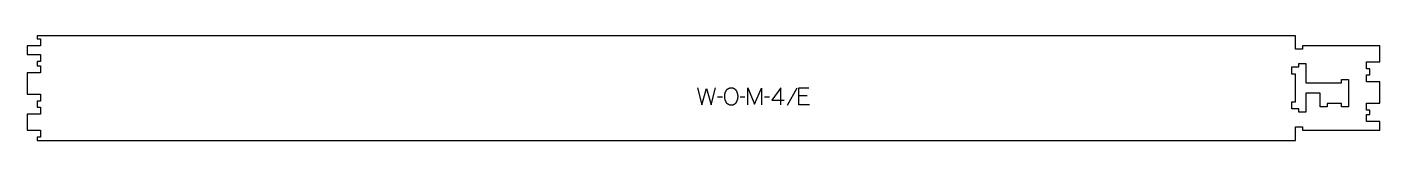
# Model space of a CAD drawing. Extents: x -1188 to 1212, y -93 to 93.
import ezdxf

# ---------------------------------------------------------------- set-up
doc = ezdxf.new("R2010")
doc.units = 0
for name, color, linetype in [('1_ANYTOOL_1MMDEEP_LABELS_S', 2, 'CONTINUOUS'), ('3_ANYTOOL_CUTTHROUGH_INSID', 4, 'CONTINUOUS'), ('4_ANYTOOL_CUTTHROUGH_OUTSI', 5, 'CONTINUOUS')]:
    doc.layers.add(name, color=color, linetype=linetype)

msp = doc.modelspace()

# ---------------------------------------------------------------- linework, layer by layer
at = {"layer": '1_ANYTOOL_1MMDEEP_LABELS_S'}
for p, q in [((45.6, -16.1), (36.9, -16.2)), ((85.7, -16.1), (76.9, -16.2)), ((129.2, -16.1), (120.4, -16.2)), ((133.5, -21.3), (155.2, -21.3)), ((177.6, -0.5), (160.5, -31.2)), ((195.7, -13.9), (181.1, -13.9))]:
    msp.add_line(p, q, dxfattribs=at)
for points in [[(1.3, 0), (9, -30), (17.4, -0.9), (25.9, -30), (33.4, 0)], [(90.8, -30), (90.8, 0), (102.8, -28.4), (114.8, -0.1), (114.8, -30)], [(149.4, -30), (149.5, 0), (133.5, -21.3)], [(200, -30), (181.1, -30), (181.1, 0), (198.9, 0)]]:
    msp.add_lwpolyline(points, dxfattribs=at)
msp.add_lwpolyline([(61.7, 0.3), (62.1, 0.3), (62.5, 0.3), (62.8, 0.3), (63, 0.3), (63.2, 0.2), (63.3, 0.2), (63.5, 0.2), (63.7, 0.2), (63.8, 0.1), (64, 0.1), (64.2, 0.1), (64.3, 0), (64.5, 0), (64.6, -0.1), (64.8, -0.1), (65, -0.2), (65.1, -0.2), (65.3, -0.3), (65.4, -0.4), (65.6, -0.4), (65.7, -0.5), (65.9, -0.6), (66, -0.6), (66.1, -0.7), (66.3, -0.8), (66.4, -0.9), (66.5, -1), (66.7, -1.1), (67.1, -1.3), (67.3, -1.5), (67.6, -1.7), (67.8, -1.9), (68.1, -2.1), (68.3, -2.4), (68.5, -2.6), (68.7, -2.8), (68.9, -3.1), (69.1, -3.3), (69.3, -3.5), (69.5, -3.8), (69.7, -4.1), (69.9, -4.3), (70.1, -4.6), (70.4, -5.2), (70.6, -5.5), (70.7, -5.8), (70.9, -6.1), (71, -6.4), (71.2, -6.7), (71.3, -7), (71.4, -7.3), (71.5, -7.6), (71.7, -7.9), (71.8, -8.2), (71.9, -8.6), (72, -8.9), (72.1, -9.2), (72.1, -9.6), (72.4, -10.6), (72.5, -11.3), (72.6, -11.9), (72.7, -12.6), (72.8, -13.2), (72.8, -13.9), (72.8, -14.5), (72.9, -15.2), (72.8, -15.8), (72.8, -16.4), (72.8, -17.1), (72.7, -17.7), (72.6, -18.4), (72.5, -19), (72.3, -19.6), (72.2, -20.3), (72, -20.9), (71.8, -21.5), (71.5, -22.2), (71.3, -22.8), (71, -23.5), (70.7, -24.1), (70.4, -24.7), (70.1, -25.4), (69.9, -25.7), (69.7, -26), (69.5, -26.3), (69.3, -26.6), (69.1, -26.8), (68.9, -27.1), (68.7, -27.4), (68.5, -27.6), (68.4, -27.7), (68.3, -27.8), (68.2, -28), (68, -28.1), (67.9, -28.2), (67.8, -28.3), (67.7, -28.4), (67.6, -28.5), (67.4, -28.6), (67.3, -28.7), (67.2, -28.8), (67.1, -28.9), (66.9, -28.9), (66.8, -29), (66.7, -29.1), (66.5, -29.2), (66.4, -29.3), (66.2, -29.4), (66.1, -29.4), (66, -29.5), (65.8, -29.6), (65.7, -29.6), (65.5, -29.7), (65.4, -29.8), (65.2, -29.8), (65.1, -29.9), (64.9, -29.9), (64.8, -30), (64.5, -30.1), (64.1, -30.2), (63.8, -30.2), (63.5, -30.3), (63.2, -30.3), (62.8, -30.4), (62.5, -30.4), (62.1, -30.5), (61.7, -30.5), (61.4, -30.5), (61, -30.5), (60.6, -30.5), (60.2, -30.4), (59.9, -30.4), (59.5, -30.3), (59.2, -30.3), (58.8, -30.2), (58.5, -30.1), (58.2, -30.1), (57.8, -30), (57.7, -29.9), (57.5, -29.9), (57.4, -29.8), (57.2, -29.7), (57.1, -29.7), (56.9, -29.6), (56.8, -29.5), (56.6, -29.5), (56.5, -29.4), (56.3, -29.3), (56.2, -29.3), (56, -29.2), (55.9, -29.1), (55.8, -29), (55.6, -28.9), (55.5, -28.8), (55.4, -28.7), (55.2, -28.6), (55.1, -28.5), (55, -28.4), (54.9, -28.3), (54.7, -28.2), (54.6, -28.1), (54.5, -28), (54.4, -27.9), (54.2, -27.8), (54.1, -27.7), (54, -27.6), (53.9, -27.4), (53.8, -27.3), (53.6, -27), (53.4, -26.8), (53.2, -26.5), (53, -26.2), (52.8, -25.9), (52.6, -25.6), (52.4, -25.3), (52.1, -24.6), (51.8, -24), (51.5, -23.3), (51.2, -22.7), (51, -22), (50.7, -21.4), (50.5, -20.7), (50.4, -20.1), (50.2, -19.4), (50.1, -18.8), (49.9, -18.1), (49.8, -17.5), (49.8, -16.8), (49.7, -16.2), (49.7, -15.5), (49.7, -14.9), (49.7, -14.2), (49.7, -13.5), (49.8, -12.8), (49.9, -12.1), (50, -11.5), (50.1, -10.8), (50.2, -10.1), (50.4, -9.5), (50.6, -8.8), (50.8, -8.2), (51, -7.6), (51.3, -6.9), (51.6, -6.3), (51.9, -5.7), (52.2, -5.1), (52.5, -4.5), (52.7, -4.2), (52.9, -3.9), (53.1, -3.6), (53.3, -3.4), (53.5, -3.1), (53.8, -2.9), (54, -2.6), (54.2, -2.4), (54.3, -2.3), (54.4, -2.2), (54.6, -2.1), (54.7, -1.9), (54.8, -1.8), (54.9, -1.7), (55.1, -1.6), (55.2, -1.5), (55.3, -1.5), (55.5, -1.4), (55.6, -1.3), (55.7, -1.2), (55.9, -1.1), (56, -1), (56.2, -0.9), (56.3, -0.9), (56.4, -0.8), (56.6, -0.7), (56.9, -0.6), (57.2, -0.5), (57.5, -0.3), (57.8, -0.2), (58.1, -0.1), (58.5, 0), (58.8, 0), (59.1, 0.1), (59.5, 0.2), (59.8, 0.2), (60.2, 0.3), (60.6, 0.3), (60.9, 0.3), (61.3, 0.3)], close=True, dxfattribs=at)
at = {"layer": '3_ANYTOOL_CUTTHROUGH_INSID'}
msp.add_lwpolyline([(1105.9, -33.2), (1105.9, -9.2), (1080.4, -9.2), (1080.4, -43.1), (1067.9, -43.1), (1067.9, -37.1), (1062.4, -37.1), (1062.4, -37.2), (1055.9, -37.2), (1055.9, -24.7), (1061.9, -24.7), (1061.9, 24.8), (1055.9, 24.8), (1055.9, 37.3), (1061.9, 37.3), (1061.9, 37.4), (1067.9, 37.4), (1067.9, 43.4), (1080.4, 43.4), (1080.4, 9.3), (1143.9, 9.3), (1143.9, 15.3), (1156.4, 15.3), (1156.4, -33.2), (1143.9, -33.2), (1143.9, -27.2), (1118.4, -27.2), (1118.4, -33.2)], close=True, dxfattribs=at)
at = {"layer": '4_ANYTOOL_CUTTHROUGH_OUTSI'}
msp.add_lwpolyline([(-1187.6, -74.8), (-1163.9, -74.8, -0.414214), (-1163.6, -75), (-1163.6, -87, -0.414214), (-1163.9, -87.3), (-1169.6, -87.3), (-1169.6, -92.8), (1061.9, -92.8), (1061.9, -68.8, -0.414214), (1062.1, -68.6), (1074.1, -68.6, -0.414214), (1074.4, -68.8), (1074.4, -74.6), (1211.9, -74.6), (1211.9, -59.3), (1188.1, -59.3, -0.414214), (1187.9, -59), (1187.9, -47, -0.414214), (1188.1, -46.8), (1193.9, -46.8), (1193.9, -39.2), (1188.1, -39.2, -0.414214), (1187.9, -38.9), (1187.9, -26.9, -0.414214), (1188.1, -26.7), (1211.9, -26.7), (1211.9, 10.7), (1188.1, 10.7, -0.414214), (1187.9, 11), (1187.9, 23, -0.414214), (1188.1, 23.2), (1193.9, 23.2), (1193.9, 33.7), (1188.1, 33.7, -0.414214), (1187.9, 34), (1187.9, 46, -0.414214), (1188.1, 46.2), (1211.9, 46.2), (1211.9, 74.9), (1074.4, 74.9), (1074.4, 69.2, -0.414214), (1074.1, 68.9), (1062.1, 68.9, -0.414214), (1061.9, 69.2), (1061.9, 92.7), (-1169.6, 92.7), (-1169.6, 87.2), (-1163.9, 87.2, -0.414214), (-1163.6, 87), (-1163.6, 75, -0.414214), (-1163.9, 74.7), (-1187.6, 74.7), (-1187.6, 59.2), (-1163.9, 59.2, -0.414214), (-1163.6, 59), (-1163.6, 47, -0.414214), (-1163.9, 46.7), (-1169.6, 46.7), (-1169.6, 39.2), (-1163.9, 39.2, -0.414214), (-1163.6, 38.9), (-1163.6, 26.9, -0.414214), (-1163.9, 26.7), (-1187.6, 26.7), (-1187.6, -10.8), (-1163.9, -10.8, -0.414214), (-1163.6, -11), (-1163.6, -23, -0.414214), (-1163.9, -23.3), (-1169.6, -23.3), (-1169.6, -33.8), (-1163.9, -33.8, -0.414214), (-1163.6, -34), (-1163.6, -46, -0.414214), (-1163.9, -46.3), (-1187.6, -46.3)], format="xyb", close=True, dxfattribs=at)

doc.saveas('drawing.dxf')
